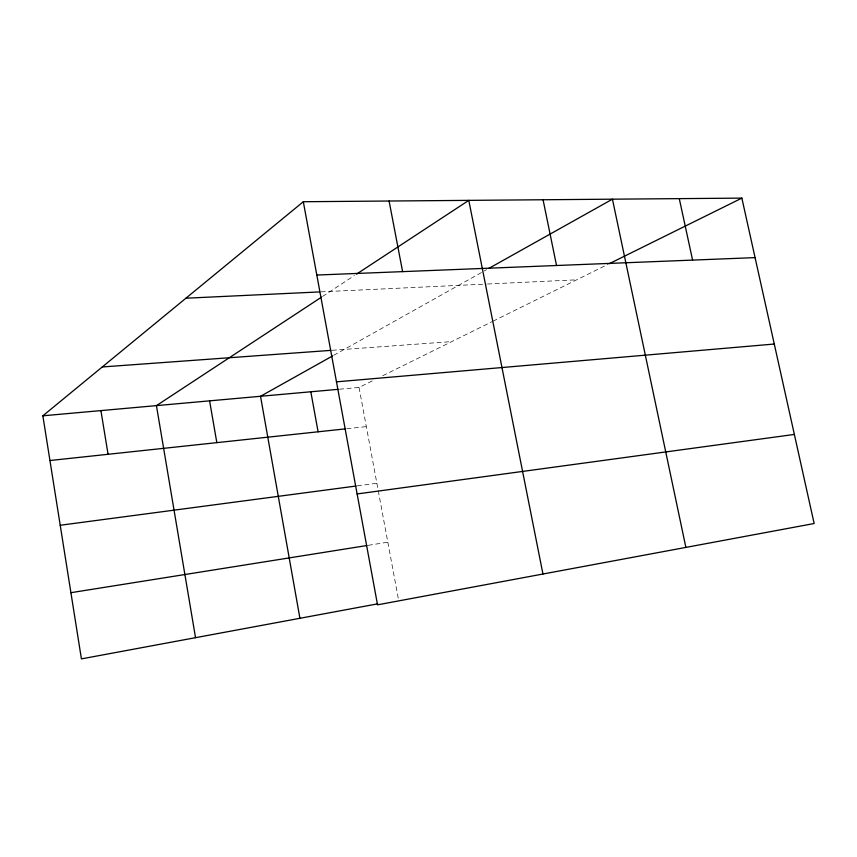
<?xml version="1.0" encoding="UTF-8"?>
<svg xmlns="http://www.w3.org/2000/svg" width="857" height="857" viewBox="0 0 857 857"><rect width="100%" height="100%" fill="white"/><g stroke="black" fill="none" stroke-linecap="round" stroke-linejoin="round"><path stroke-width="0.64" stroke-dasharray="4.29 3.21" d="M322.543 296.468L354.402 275.536M333.737 355.291L483.048 271.658M484.216 270.994L486.551 269.687M339.501 389.207L359.051 387.46L373.256 380.433M382.725 375.741L491.843 321.771M493.021 321.193L607.87 264.385M368.264 545.32L387.825 542.202M357.305 485.865L376.866 483.262M346.774 428.725L366.325 426.625M332.227 350.277L451.757 341.6M320.989 291.851L486.251 284.074M487.569 284.01L576.665 279.821M359.051 387.46L398.323 598.647"/><path stroke-width="1.29" d="M377.691 603.842L81.415 658.883L42.85 415.806L303.314 201.727L741.862 198.117L814.15 523.52L377.541 604.828L303.314 201.727M321.439 297.197L156.435 405.629L195.535 637.683M356.598 274.09L468.79 200.367L542.952 574.019M332.57 355.944L260.528 396.288L299.918 618.283M488.876 268.38L612.434 199.178L685.879 547.409M609.07 263.795L741.862 198.117M70.917 592.69L366.957 545.523M357.123 493.953L794.364 434.435M60.215 525.255L355.998 486.037M49.942 460.52L345.478 428.864M42.85 415.806L338.194 389.324M336.48 381.836L774.278 344.032M102.294 366.957L330.898 350.374M185.926 298.215L319.672 291.916M316.822 275.043L755.081 257.614M679.28 198.631L692.595 260.1M543.059 199.756L556.536 265.509M389.089 201.02L402.608 271.626M310.823 391.778L318.097 431.789M209.601 400.862L216.832 442.64M100.912 410.599L108.068 454.296"/></g></svg>
